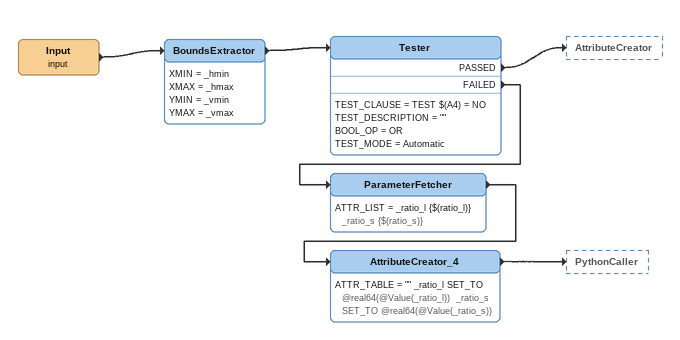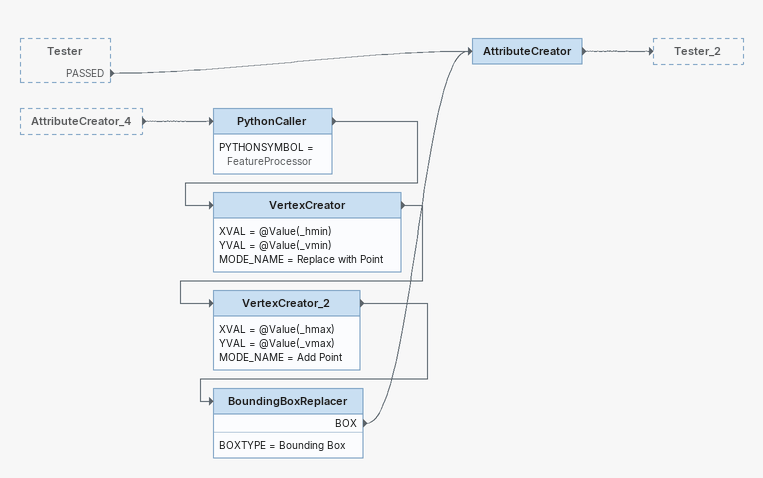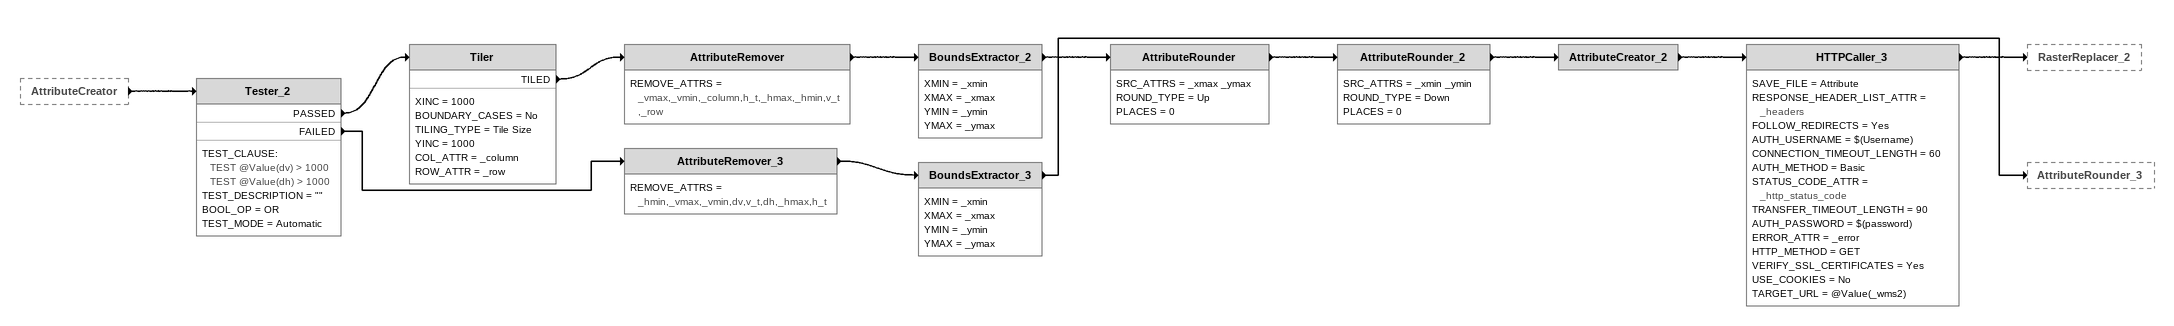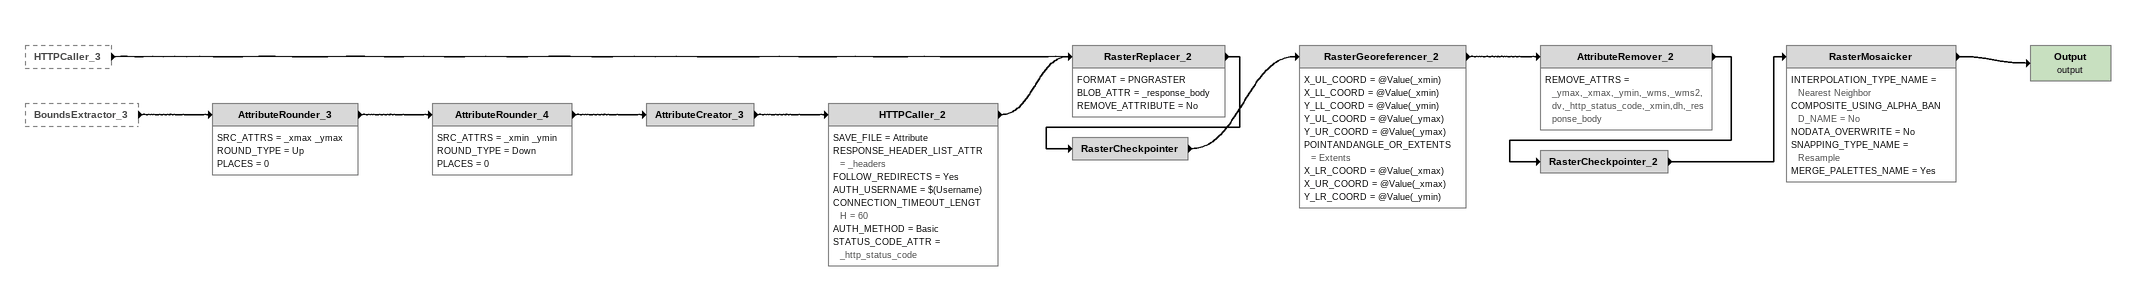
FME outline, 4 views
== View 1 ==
Input (input)
    -> BoundsExtractor
BoundsExtractor
    XMIN = _hmin
    XMAX = _hmax
    YMIN = _vmin
    YMAX = _vmax
    -> Tester
Tester
    TEST_CLAUSE = TEST $(A4) = NO
    TEST_DESCRIPTION = ""
    BOOL_OP = OR
    TEST_MODE = Automatic
    PASSED -> AttributeCreator
    FAILED -> ParameterFetcher
ParameterFetcher
    ATTR_LIST = _ratio_l {$(ratio_l)} _ratio_s {$(ratio_s)}
    -> AttributeCreator_4
AttributeCreator_4
    ATTR_TABLE = "" _ratio_l SET_TO @real64(@Value(_ratio_l))  _ratio_s SET_TO @real64(@Value(_ratio_s))
    -> PythonCaller

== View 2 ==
Tester [outside]
    PASSED -> AttributeCreator
AttributeCreator_4 [outside]
    -> PythonCaller
PythonCaller
    PYTHONSYMBOL = FeatureProcessor
    -> VertexCreator
VertexCreator
    XVAL = @Value(_hmin)
    YVAL = @Value(_vmin)
    MODE_NAME = Replace with Point
    -> VertexCreator_2
VertexCreator_2
    XVAL = @Value(_hmax)
    YVAL = @Value(_vmax)
    MODE_NAME = Add Point
    -> BoundingBoxReplacer
BoundingBoxReplacer
    BOXTYPE = Bounding Box
    BOX -> AttributeCreator
AttributeCreator
    -> Tester_2

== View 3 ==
AttributeCreator [outside]
    -> Tester_2
Tester_2
    TEST_CLAUSE:
      TEST @Value(dv) > 1000
      TEST @Value(dh) > 1000
    TEST_DESCRIPTION = ""
    BOOL_OP = OR
    TEST_MODE = Automatic
    PASSED -> Tiler
    FAILED -> AttributeRemover_3
Tiler
    XINC = 1000
    BOUNDARY_CASES = No
    TILING_TYPE = Tile Size
    YINC = 1000
    COL_ATTR = _column
    ROW_ATTR = _row
    TILED -> AttributeRemover
AttributeRemover
    REMOVE_ATTRS = _vmax,_vmin,_column,h_t,_hmax,_hmin,v_t,_row
    -> BoundsExtractor_2
BoundsExtractor_2
    XMIN = _xmin
    XMAX = _xmax
    YMIN = _ymin
    YMAX = _ymax
    -> AttributeRounder
AttributeRounder
    SRC_ATTRS = _xmax _ymax
    ROUND_TYPE = Up
    PLACES = 0
    -> AttributeRounder_2
AttributeRounder_2
    SRC_ATTRS = _xmin _ymin
    ROUND_TYPE = Down
    PLACES = 0
    -> AttributeCreator_2
AttributeCreator_2
    -> HTTPCaller_3
HTTPCaller_3
    SAVE_FILE = Attribute
    RESPONSE_HEADER_LIST_ATTR = _headers
    FOLLOW_REDIRECTS = Yes
    AUTH_USERNAME = $(Username)
    CONNECTION_TIMEOUT_LENGTH = 60
    AUTH_METHOD = Basic
    STATUS_CODE_ATTR = _http_status_code
    TRANSFER_TIMEOUT_LENGTH = 90
    AUTH_PASSWORD = $(password)
    ERROR_ATTR = _error
    HTTP_METHOD = GET
    VERIFY_SSL_CERTIFICATES = Yes
    USE_COOKIES = No
    TARGET_URL = @Value(_wms2)
    -> RasterReplacer_2
AttributeRemover_3
    REMOVE_ATTRS = _hmin,_vmax,_vmin,dv,v_t,dh,_hmax,h_t
    -> BoundsExtractor_3
BoundsExtractor_3
    XMIN = _xmin
    XMAX = _xmax
    YMIN = _ymin
    YMAX = _ymax
    -> AttributeRounder_3

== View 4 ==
HTTPCaller_3 [outside]
    -> RasterReplacer_2
BoundsExtractor_3 [outside]
    -> AttributeRounder_3
AttributeRounder_3
    SRC_ATTRS = _xmax _ymax
    ROUND_TYPE = Up
    PLACES = 0
    -> AttributeRounder_4
AttributeRounder_4
    SRC_ATTRS = _xmin _ymin
    ROUND_TYPE = Down
    PLACES = 0
    -> AttributeCreator_3
AttributeCreator_3
    -> HTTPCaller_2
HTTPCaller_2
    SAVE_FILE = Attribute
    RESPONSE_HEADER_LIST_ATTR = _headers
    FOLLOW_REDIRECTS = Yes
    AUTH_USERNAME = $(Username)
    CONNECTION_TIMEOUT_LENGTH = 60
    AUTH_METHOD = Basic
    STATUS_CODE_ATTR = _http_status_code
    -> RasterReplacer_2
RasterReplacer_2
    FORMAT = PNGRASTER
    BLOB_ATTR = _response_body
    REMOVE_ATTRIBUTE = No
    -> RasterCheckpointer
RasterCheckpointer
    -> RasterGeoreferencer_2
RasterGeoreferencer_2
    X_UL_COORD = @Value(_xmin)
    X_LL_COORD = @Value(_xmin)
    Y_LL_COORD = @Value(_ymin)
    Y_UL_COORD = @Value(_ymax)
    Y_UR_COORD = @Value(_ymax)
    POINTANDANGLE_OR_EXTENTS = Extents
    X_LR_COORD = @Value(_xmax)
    X_UR_COORD = @Value(_xmax)
    Y_LR_COORD = @Value(_ymin)
    -> AttributeRemover_2
AttributeRemover_2
    REMOVE_ATTRS = _ymax,_xmax,_ymin,_wms,_wms2,dv,_http_status_code,_xmin,dh,_response_body
    -> RasterCheckpointer_2
RasterCheckpointer_2
    -> RasterMosaicker
RasterMosaicker
    INTERPOLATION_TYPE_NAME = Nearest Neighbor
    COMPOSITE_USING_ALPHA_BAND_NAME = No
    NODATA_OVERWRITE = No
    SNAPPING_TYPE_NAME = Resample
    MERGE_PALETTES_NAME = Yes
    -> Output (output)
Output (output)
